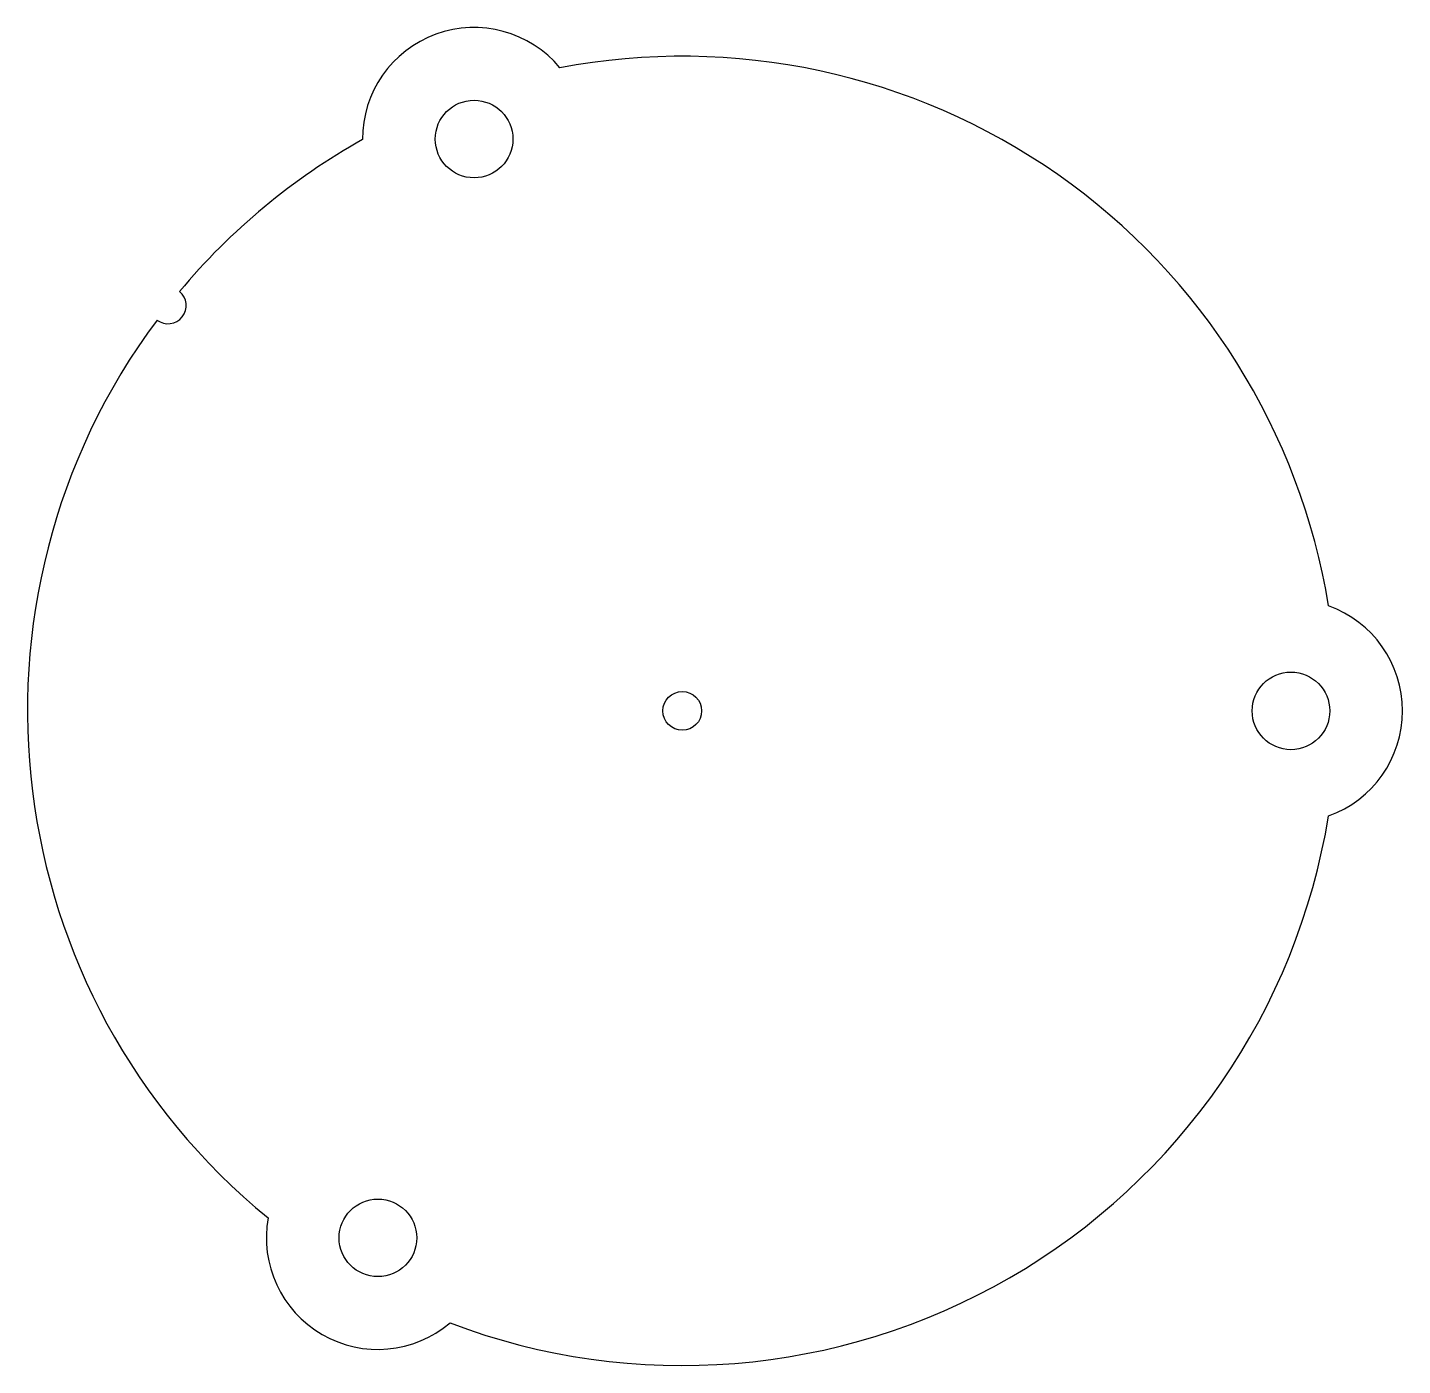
# Model space of a CAD drawing. Header units: millimetres. Extents: x -54 to 59, y -54 to 56.
import ezdxf

# ---------------------------------------------------------------- set-up
doc = ezdxf.new("R2010")
doc.units = ezdxf.units.MM

msp = doc.modelspace()

# ---------------------------------------------------------------- linework, layer by layer
for centre, radius in [((-17.17, 47.17), 3.2), ((50.2, 0), 3.2), ((0, 0), 1.6), ((-25.1, -43.47), 3.2)]:
    msp.add_circle(centre, radius)
for centre, radius, start, end in [((-17.17, 47.17), 9.2, 39.6968, 180.3032), ((0, 0), 54, 9.2302, 100.7698), ((0, 0), 54, 119.2302, 140.1584), ((-42.41, 33.43), 1.5, 232.5458, 410.9542), ((0, 0), 54, 143.3416, 230.7698), ((50.2, 0), 9.2, -70.3032, 70.3032), ((0, 0), 54, 249.2302, 350.7698), ((-25.1, -43.47), 9.2, 169.6968, 310.3032)]:
    msp.add_arc(centre, radius, start, end)

doc.saveas('drawing.dxf')
